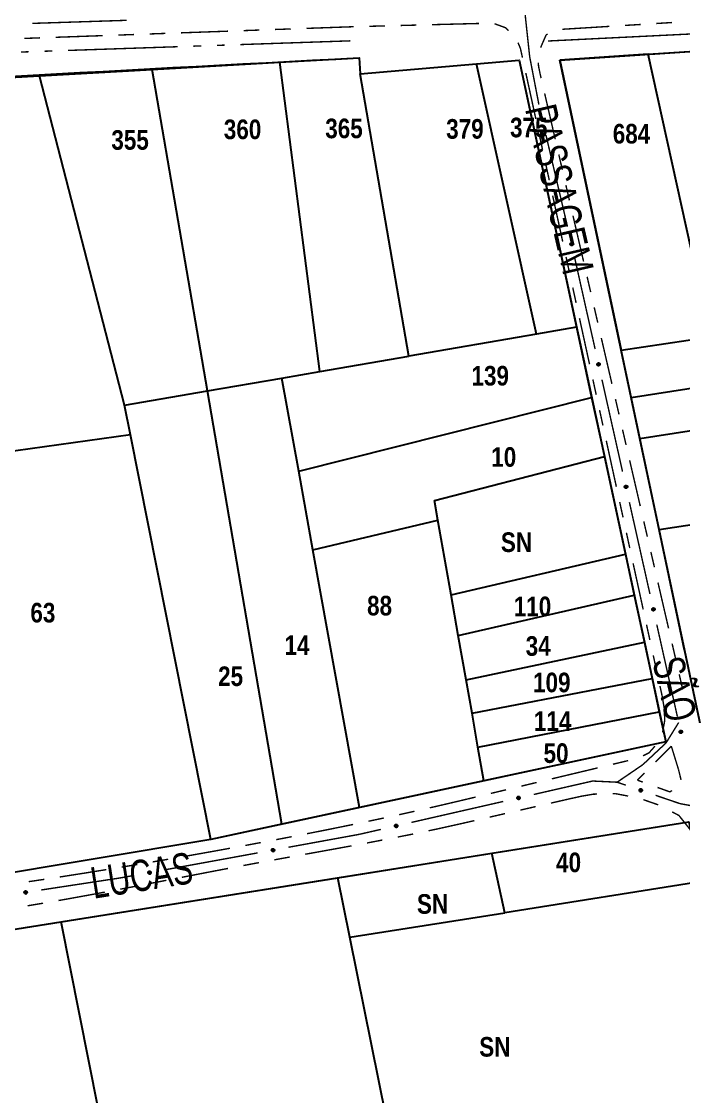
# Model space of a CAD drawing. Extents: x 203591 to 208218, y 4854879 to 4857795.
# Drawn here: x 204951.9 to 205036.3, y 4855557.3 to 4855694.3 of the extents above; entities that cross this region are included whole.
import ezdxf
from ezdxf.enums import TextEntityAlignment as Align

# ---------------------------------------------------------------- set-up
doc = ezdxf.new("R2010")
doc.units = 0
doc.header["$LTSCALE"] = 1.5
doc.header["$MEASUREMENT"] = 0
doc.linetypes.add('PHANTOMX2', pattern=[5, 2.5, -0.5, 0.5, -0.5, 0.5, -0.5])
doc.linetypes.add('TRACO_05', pattern=[11, 7, -1, 0.5, -1, 0.5, -1])
for name, color, linetype in [('CD-MALHA-LOTES', 40, 'CONTINUOUS'), ('HD-VALAS-DRENOS', 170, 'CONTINUOUS'), ('RU-QUADRAS', 210, 'CONTINUOUS'), ('SV-EIXO-RUA-N-PAV', 6, 'CONTINUOUS'), ('SV-RUA-NAO-PAV-S-GUIA-C-GUIA', 7, 'PHANTOMX2'), ('SV-TXT-RUA-N-PAV-S-GUIA-C-GUIA', 7, 'CONTINUOUS'), ('Th_NmrPorta', 7, 'CONTINUOUS')]:
    doc.layers.add(name, color=color, linetype=linetype)
doc.styles.add('ARIAL', font='ARIAL.TTF')
doc.styles.get("Standard").update_dxf_attribs({"font": 'swisscbo.ttf'})

msp = doc.modelspace()

# ---------------------------------------------------------------- linework, layer by layer
at = {"layer": 'CD-MALHA-LOTES', "linetype": 'Continuous', "flags": 128}
for points in [[(205031.77, 4855690.16), (205020.5, 4855689.41)], [(205031.77, 4855690.16), (205046.92, 4855691.17)], [(205039.74, 4855654.16), (205031.77, 4855690.16)], [(204968.53, 4855688.23), (204984.82, 4855689.14)], [(204984.82, 4855689.14), (204994.94, 4855689.7)], [(204989.92, 4855649.71), (204984.82, 4855689.14)], [(204994.94, 4855689.7), (204995.08, 4855687.65)], [(204995.08, 4855687.65), (205009.91, 4855688.94)], [(205009.91, 4855688.94), (205015.32, 4855689.41)], [(205017.52, 4855654.48), (205009.91, 4855688.94)], [(205015.32, 4855689.41), (205022.65, 4855655.36)], [(205020.5, 4855689.41), (205028.32, 4855652.46)], [(204936.71, 4855686.45), (204954.16, 4855687.42)], [(204954.16, 4855687.42), (204968.53, 4855688.23)], [(204965.02, 4855645.42), (204954.16, 4855687.42)], [(204975.58, 4855647.24), (204968.53, 4855688.23)], [(205001.28, 4855651.67), (204995.08, 4855687.65)], [(205017.52, 4855654.48), (205001.28, 4855651.67)], [(205022.65, 4855655.36), (205017.52, 4855654.48)], [(205022.65, 4855655.36), (205024.57, 4855646.41)], [(205028.32, 4855652.46), (205039.74, 4855654.16)], [(205029.61, 4855646.41), (205028.32, 4855652.46)], [(205029.61, 4855646.41), (205066.46, 4855652.15)], [(204989.92, 4855649.71), (205001.28, 4855651.67)], [(204985.08, 4855648.88), (204989.92, 4855649.71)], [(204975.58, 4855647.24), (204985.08, 4855648.88)], [(204987.23, 4855637), (204985.08, 4855648.88)], [(204965.02, 4855645.42), (204975.58, 4855647.24)], [(204985.08, 4855592.01), (204975.58, 4855647.24)], [(204987.23, 4855637), (205024.57, 4855646.41)], [(205024.57, 4855646.41), (205026.19, 4855638.9)], [(205030.71, 4855641.18), (205029.61, 4855646.41)], [(205030.71, 4855641.18), (205067.11, 4855646.84)], [(204965.78, 4855641.63), (204965.02, 4855645.42)], [(204965.78, 4855641.63), (204943.81, 4855638.6)], [(204976.02, 4855590.07), (204965.78, 4855641.63)], [(205033.17, 4855629.57), (205030.71, 4855641.18)], [(205004.52, 4855633.28), (205026.19, 4855638.9)], [(205026.19, 4855638.9), (205028.87, 4855626.44)], [(204989.04, 4855626.99), (204987.23, 4855637)], [(205004.96, 4855630.79), (205004.52, 4855633.28)], [(205033.17, 4855629.57), (205051.94, 4855632.43)], [(204989.04, 4855626.99), (205004.96, 4855630.79)], [(205006.65, 4855621.24), (205004.96, 4855630.79)], [(205036.43, 4855614.19), (205033.17, 4855629.57)], [(204994.96, 4855594.14), (204989.04, 4855626.99)], [(205006.65, 4855621.24), (205028.87, 4855626.44)], [(205028.87, 4855626.44), (205029.99, 4855621.22)], [(205007.56, 4855616.09), (205006.65, 4855621.24)], [(205007.56, 4855616.09), (205029.99, 4855621.22)], [(205029.99, 4855621.22), (205031.29, 4855615.2)], [(205008.56, 4855610.42), (205007.56, 4855616.09)], [(205008.56, 4855610.42), (205031.29, 4855615.2)], [(205031.29, 4855615.2), (205032.28, 4855610.6)], [(205009.32, 4855606.15), (205008.56, 4855610.42)], [(205009.32, 4855606.15), (205032.28, 4855610.6)], [(205032.28, 4855610.6), (205033.19, 4855606.35)], [(205010.08, 4855601.82), (205009.32, 4855606.15)], [(205010.08, 4855601.82), (205033.19, 4855606.35)], [(205033.19, 4855606.35), (205034.01, 4855602.53)], [(205034.01, 4855602.53), (205010.83, 4855597.55)], [(205010.83, 4855597.55), (205010.08, 4855601.82)], [(205010.83, 4855597.55), (204994.96, 4855594.14)], [(204994.96, 4855594.14), (204985.08, 4855592.01)], [(204985.08, 4855592.01), (204976.02, 4855590.07)], [(205011.83, 4855588.31), (205036.95, 4855592.31)], [(204976.02, 4855590.07), (204946.22, 4855585.08)], [(204992.23, 4855585.2), (205011.83, 4855588.31)], [(205013.5, 4855580.74), (205011.83, 4855588.31)], [(204956.95, 4855579.59), (204992.23, 4855585.2)], [(204993.75, 4855577.62), (204992.23, 4855585.2)], [(205038.6, 4855584.7), (205013.5, 4855580.74)], [(204993.75, 4855577.62), (205013.5, 4855580.74)], [(204917.87, 4855573.37), (204956.95, 4855579.59)], [(204979.2, 4855467.36), (204969.85, 4855514.52), (204956.95, 4855579.59)], [(205000.2, 4855545.61), (204993.75, 4855577.62)]]:
    msp.add_lwpolyline(points, dxfattribs=at)
at = {"layer": 'HD-VALAS-DRENOS', "linetype": 'TRACO_05', "const_width": 0.18, "flags": 128}
msp.add_lwpolyline([(205059.48, 4855693.84), (205019.01, 4855691.85)], dxfattribs=at)
at = {"layer": 'HD-VALAS-DRENOS', "const_width": 0.18, "flags": 128}
for points in [[(204993.79, 4855691.87), (204979.798069, 4855691.394759)], [(204952.813629, 4855690.478221), (204951.814206, 4855690.444276)], [(204955.8119, 4855690.580059), (204954.812477, 4855690.546113)], [(204971.802679, 4855691.123192), (204957.810748, 4855690.647951)], [(204974.80095, 4855691.225029), (204973.801527, 4855691.191084)], [(204977.799221, 4855691.326867), (204976.799798, 4855691.292921)]]:
    msp.add_lwpolyline(points, dxfattribs=at)
at = {"layer": 'RU-QUADRAS', "color": 6, "linetype": 'Continuous'}
for points in [[(205020.5, 4855689.41), (205060.02, 4855692.03), (205061.84, 4855689.87), (205068.56, 4855634.98), (205066.69, 4855634.69), (205089.86, 4855484.07), (205064.8, 4855480.2)], [(204801.06, 4855571.1), (204822.56, 4855573.23), (204845.19, 4855572.81), (204917.87, 4855573.37), (205036.95, 4855592.31), (205061.23, 4855480.13), (204951.16, 4855463), (204889.11, 4855454.22), (204889.25, 4855453.22), (204872.15, 4855450.8), (204872.45, 4855448.52), (204860.56, 4855447.55), (204860.14, 4855450.22), (204817.43, 4855443.82), (204816.29, 4855448.38), (204811.61, 4855489.49)]]:
    msp.add_lwpolyline(points, close=True, dxfattribs=at)
msp.add_lwpolyline([(204772.64, 4855677.09), (204804.9, 4855680.03), (204805.04, 4855678.27, -0.0045170327), (204994.94, 4855689.7), (204995.08, 4855687.65), (205015.32, 4855689.41), (205034.01, 4855602.53), (204976.02, 4855590.07), (204946.22, 4855585.08), (204894.71, 4855580.02), (204796.54, 4855578.7), (204783.78, 4855620.42)], format="xyb", close=True, dxfattribs=at)
at = {"layer": 'SV-EIXO-RUA-N-PAV', "const_width": 0.18, "flags": 128}
for points in [[(205016.05, 4855695.62), (205016.584187, 4855690.648617)], [(204953.279161, 4855694.096612), (204965.272853, 4855694.485649)], [(205016.584187, 4855690.648617), (205016.67, 4855689.85)], [(205016.67, 4855689.85), (205017.841306, 4855683.764921)], [(205018.745036, 4855679.868595), (205021.493508, 4855668.187589)], [(205022.391688, 4855664.289793), (205025.013356, 4855652.579675)], [(205025.887246, 4855648.676303), (205028.508914, 4855636.966185)], [(205029.382803, 4855633.062813), (205032.004471, 4855621.352695)], [(205032.878361, 4855617.449322), (205035.500029, 4855605.739205)], [(205034.06, 4855602.38), (205035.625667, 4855604.908407)], [(205035.625667, 4855604.908407), (205035.67, 4855604.98)], [(205031.09, 4855599.6), (205034.040954, 4855602.362173)], [(205034.040954, 4855602.362173), (205034.06, 4855602.38)], [(205030.298522, 4855599.060246), (205031.09, 4855599.6)], [(205027.82, 4855597.37), (205030.298522, 4855599.060246)], [(205017.198105, 4855595.807009), (205024.022455, 4855597.365289)], [(205024.022455, 4855597.365289), (205024.7, 4855597.52)], [(205024.7, 4855597.52), (205027.002357, 4855597.409308)], [(205027.002357, 4855597.409308), (205027.82, 4855597.37)], [(205027.82, 4855597.37), (205028.938248, 4855596.988874)], [(205032.724387, 4855595.698467), (205035.563992, 4855594.730662)], [(205001.599589, 4855592.245225), (205013.298476, 4855594.916563)], [(205035.563992, 4855594.730662), (205035.83, 4855594.64)], [(205035.83, 4855594.64), (205037.520278, 4855594.327261)], [(204994.92, 4855590.72), (204997.69996, 4855591.354779)], [(204985.920282, 4855589.076859), (204994.773927, 4855590.693331)], [(204994.773927, 4855590.693331), (204994.92, 4855590.72)], [(204975.75, 4855587.22), (204981.985329, 4855588.358428)], [(204970.179725, 4855586.207223), (204975.099074, 4855587.10165)], [(204975.099074, 4855587.10165), (204975.75, 4855587.22)], [(204954.389863, 4855583.632068), (204964.275816, 4855585.138036)], [(204964.275816, 4855585.138036), (204964.42, 4855585.16)], [(204964.42, 4855585.16), (204966.244245, 4855585.491681)]]:
    msp.add_lwpolyline(points, dxfattribs=at)
at = {"layer": 'SV-EIXO-RUA-N-PAV', "flags": 128}
for points in [[(205018.361204, 4855681.980503), (205018.403149, 4855681.955352), (205018.434056, 4855681.925158), (205018.452586, 4855681.892556), (205018.461448, 4855681.859476), (205018.466703, 4855681.824613), (205018.464246, 4855681.788295), (205018.45259, 4855681.74859), (205018.427655, 4855681.706335), (205018.394644, 4855681.676707), (205018.363653, 4855681.65683), (205018.329691, 4855681.645603), (205018.295738, 4855681.641066), (205018.258097, 4855681.644866), (205018.217975, 4855681.657071), (205018.176093, 4855681.683172), (205018.145996, 4855681.712981), (205018.128901, 4855681.744986), (205018.11783, 4855681.7792), (205018.112892, 4855681.814857), (205018.11551, 4855681.850494), (205018.127871, 4855681.890868), (205018.154181, 4855681.931864), (205018.183569, 4855681.962222), (205018.215326, 4855681.979762), (205018.249255, 4855681.989902), (205018.284158, 4855681.995598), (205018.320769, 4855681.994648), (205018.361204, 4855681.980503)], [(205022.096031, 4855666.114259), (205022.137702, 4855666.088655), (205022.16828, 4855666.058128), (205022.186455, 4855666.025326), (205022.194958, 4855665.992152), (205022.199834, 4855665.957234), (205022.196984, 4855665.920945), (205022.184898, 4855665.881368), (205022.159506, 4855665.839387), (205022.126176, 4855665.810118), (205022.094971, 4855665.790578), (205022.06089, 4855665.77972), (205022.026889, 4855665.775551), (205021.989292, 4855665.779759), (205021.949304, 4855665.792398), (205021.907708, 4855665.818952), (205021.877936, 4855665.849086), (205021.861189, 4855665.881274), (205021.85049, 4855665.915606), (205021.845939, 4855665.951315), (205021.848942, 4855665.986921), (205021.86174, 4855666.027159), (205021.888493, 4855666.067867), (205021.918208, 4855666.097905), (205021.950154, 4855666.115099), (205021.984191, 4855666.124872), (205022.019154, 4855666.130188), (205022.055752, 4855666.128842), (205022.096031, 4855666.114259)], [(205025.526332, 4855650.792248), (205025.568003, 4855650.766644), (205025.598581, 4855650.736117), (205025.616756, 4855650.703315), (205025.625259, 4855650.670141), (205025.630135, 4855650.635223), (205025.627285, 4855650.598934), (205025.615199, 4855650.559357), (205025.589807, 4855650.517376), (205025.556477, 4855650.488107), (205025.525272, 4855650.468568), (205025.491191, 4855650.457709), (205025.45719, 4855650.453541), (205025.419593, 4855650.457748), (205025.379605, 4855650.470387), (205025.338009, 4855650.496941), (205025.308237, 4855650.527075), (205025.29149, 4855650.559264), (205025.280791, 4855650.593595), (205025.276239, 4855650.629304), (205025.279243, 4855650.66491), (205025.292041, 4855650.705148), (205025.318794, 4855650.745856), (205025.348509, 4855650.775894), (205025.380455, 4855650.793088), (205025.414492, 4855650.802861), (205025.449455, 4855650.808178), (205025.486053, 4855650.806831), (205025.526332, 4855650.792248)], [(205029.02189, 4855635.178758), (205029.06356, 4855635.153153), (205029.094138, 4855635.122626), (205029.112313, 4855635.089825), (205029.120816, 4855635.056651), (205029.125693, 4855635.021733), (205029.122842, 4855634.985444), (205029.110757, 4855634.945867), (205029.085365, 4855634.903886), (205029.052034, 4855634.874617), (205029.020829, 4855634.855077), (205028.986748, 4855634.844219), (205028.952748, 4855634.84005), (205028.91515, 4855634.844258), (205028.875163, 4855634.856897), (205028.833567, 4855634.883451), (205028.803794, 4855634.913584), (205028.787047, 4855634.945773), (205028.776348, 4855634.980105), (205028.771797, 4855635.015814), (205028.774801, 4855635.05142), (205028.787599, 4855635.091658), (205028.814351, 4855635.132366), (205028.844067, 4855635.162404), (205028.876012, 4855635.179598), (205028.910049, 4855635.18937), (205028.945012, 4855635.194687), (205028.981611, 4855635.193341), (205029.02189, 4855635.178758)], [(205032.517447, 4855619.565268), (205032.559118, 4855619.539663), (205032.589696, 4855619.509136), (205032.607871, 4855619.476335), (205032.616374, 4855619.443161), (205032.62125, 4855619.408243), (205032.6184, 4855619.371953), (205032.606314, 4855619.332377), (205032.580922, 4855619.290395), (205032.547592, 4855619.261126), (205032.516387, 4855619.241587), (205032.482306, 4855619.230729), (205032.448305, 4855619.22656), (205032.410708, 4855619.230768), (205032.37072, 4855619.243407), (205032.329124, 4855619.269961), (205032.299352, 4855619.300094), (205032.282605, 4855619.332283), (205032.271906, 4855619.366615), (205032.267354, 4855619.402323), (205032.270358, 4855619.43793), (205032.283156, 4855619.478168), (205032.309909, 4855619.518876), (205032.339624, 4855619.548913), (205032.37157, 4855619.566108), (205032.405607, 4855619.57588), (205032.44057, 4855619.581197), (205032.477168, 4855619.57985), (205032.517447, 4855619.565268)], [(205036.014918, 4855603.952418), (205036.056636, 4855603.926891), (205036.087271, 4855603.896421), (205036.105507, 4855603.863653), (205036.114072, 4855603.830495), (205036.119014, 4855603.795586), (205036.116231, 4855603.759292), (205036.104219, 4855603.719693), (205036.078905, 4855603.677664), (205036.045629, 4855603.648333), (205036.014461, 4855603.628736), (205035.9804, 4855603.617814), (205035.946407, 4855603.613582), (205035.908802, 4855603.61772), (205035.868791, 4855603.630284), (205035.827145, 4855603.656761), (205035.797317, 4855603.686839), (205035.78051, 4855603.718996), (205035.769747, 4855603.753308), (205035.765129, 4855603.789008), (205035.768067, 4855603.82462), (205035.78079, 4855603.864882), (205035.807467, 4855603.90564), (205035.837126, 4855603.935732), (205035.869039, 4855603.952986), (205035.903058, 4855603.962822), (205035.938012, 4855603.968204), (205035.974612, 4855603.966925), (205036.014918, 4855603.952418)], [(205015.08371, 4855595.437119), (205015.109137, 4855595.478898), (205015.139534, 4855595.509605), (205015.172258, 4855595.52792), (205015.205396, 4855595.536563), (205015.240293, 4855595.541588), (205015.276594, 4855595.538891), (205015.316221, 4855595.526974), (205015.35831, 4855595.50176), (205015.38772, 4855595.468554), (205015.407392, 4855595.437432), (205015.418395, 4855595.403398), (205015.422708, 4855595.369415), (205015.41866, 4855595.3318), (205015.40619, 4855595.29176), (205015.379813, 4855595.250051), (205015.349806, 4855595.220151), (205015.317689, 4855595.203268), (205015.283403, 4855595.192423), (205015.247714, 4855595.18772), (205015.212095, 4855595.190573), (205015.171803, 4855595.2032), (205015.130982, 4855595.22978), (205015.100819, 4855595.259368), (205015.083489, 4855595.291239), (205015.073572, 4855595.325235), (205015.068107, 4855595.360175), (205015.069298, 4855595.396779), (205015.08371, 4855595.437119)], [(205030.730831, 4855596.494217), (205030.774412, 4855596.516415), (205030.816407, 4855596.526581), (205030.853873, 4855596.524978), (205030.886612, 4855596.51493), (205030.918947, 4855596.500877), (205030.948422, 4855596.479516), (205030.975885, 4855596.448562), (205030.998458, 4855596.405), (205031.006045, 4855596.361296), (205031.006439, 4855596.324481), (205030.997927, 4855596.289739), (205030.983749, 4855596.258556), (205030.960548, 4855596.228673), (205030.928907, 4855596.201149), (205030.884555, 4855596.17951), (205030.843316, 4855596.169826), (205030.807118, 4855596.172327), (205030.772245, 4855596.181106), (205030.739406, 4855596.195849), (205030.710593, 4855596.216984), (205030.682938, 4855596.248891), (205030.662161, 4855596.29295), (205030.652032, 4855596.33397), (205030.654025, 4855596.370194), (205030.663441, 4855596.404332), (205030.677141, 4855596.436935), (205030.69738, 4855596.467458), (205030.730831, 4855596.494217)], [(204999.485194, 4855591.875336), (204999.510621, 4855591.917114), (204999.541018, 4855591.947822), (204999.573743, 4855591.966136), (204999.60688, 4855591.97478), (204999.641777, 4855591.979804), (204999.678078, 4855591.977108), (204999.717706, 4855591.96519), (204999.759794, 4855591.939977), (204999.789205, 4855591.906771), (204999.808876, 4855591.875649), (204999.819879, 4855591.841614), (204999.824192, 4855591.807632), (204999.820144, 4855591.770017), (204999.807674, 4855591.729976), (204999.781297, 4855591.688268), (204999.751291, 4855591.658367), (204999.719173, 4855591.641484), (204999.684887, 4855591.630639), (204999.649198, 4855591.625937), (204999.613579, 4855591.628789), (204999.573287, 4855591.641417), (204999.532466, 4855591.667996), (204999.502303, 4855591.697584), (204999.484973, 4855591.729456), (204999.475056, 4855591.763451), (204999.469591, 4855591.798391), (204999.470782, 4855591.834995), (204999.485194, 4855591.875336)], [(204983.79169, 4855588.800128), (204983.818927, 4855588.84075), (204983.850642, 4855588.870094), (204983.884139, 4855588.886954), (204983.917624, 4855588.894135), (204983.952708, 4855588.897623), (204983.988856, 4855588.893336), (204984.027922, 4855588.879691), (204984.068863, 4855588.852654), (204984.096788, 4855588.818189), (204984.115074, 4855588.786234), (204984.124573, 4855588.751749), (204984.12739, 4855588.71761), (204984.121695, 4855588.680209), (204984.10748, 4855588.640754), (204984.079298, 4855588.600244), (204984.048008, 4855588.57169), (204984.01518, 4855588.556232), (204983.980451, 4855588.546903), (204983.94459, 4855588.543771), (204983.909131, 4855588.548184), (204983.869432, 4855588.562568), (204983.829817, 4855588.590913), (204983.800981, 4855588.621796), (204983.785067, 4855588.654398), (204983.776652, 4855588.688796), (204983.772725, 4855588.723943), (204983.775522, 4855588.760459), (204983.79169, 4855588.800128)], [(204968.05093, 4855585.932055), (204968.078197, 4855585.972657), (204968.109934, 4855586.001977), (204968.143442, 4855586.018813), (204968.176932, 4855586.025969), (204968.212019, 4855586.029432), (204968.248164, 4855586.025118), (204968.28722, 4855586.011444), (204968.328142, 4855585.984378), (204968.356041, 4855585.949892), (204968.374304, 4855585.917923), (204968.383777, 4855585.883432), (204968.386569, 4855585.84929), (204968.380847, 4855585.811894), (204968.366603, 4855585.772449), (204968.338391, 4855585.73196), (204968.30708, 4855585.703428), (204968.274241, 4855585.687995), (204968.239505, 4855585.678691), (204968.203642, 4855585.675586), (204968.168186, 4855585.680025), (204968.128497, 4855585.694437), (204968.088903, 4855585.722812), (204968.06009, 4855585.753716), (204968.044199, 4855585.78633), (204968.03581, 4855585.820734), (204968.031909, 4855585.855883), (204968.034733, 4855585.892397), (204968.05093, 4855585.932055)], [(204952.254053, 4855583.418061), (204952.282473, 4855583.457865), (204952.315038, 4855583.486263), (204952.349015, 4855583.502131), (204952.382697, 4855583.508324), (204952.417868, 4855583.510779), (204952.453874, 4855583.50543), (204952.492522, 4855583.490642), (204952.532651, 4855583.462413), (204952.55955, 4855583.427142), (204952.576889, 4855583.394663), (204952.585369, 4855583.359913), (204952.587181, 4855583.325706), (204952.580388, 4855583.288489), (204952.565019, 4855583.249469), (204952.535657, 4855583.209805), (204952.503541, 4855583.182183), (204952.470273, 4855583.167698), (204952.435284, 4855583.159394), (204952.399347, 4855583.157319), (204952.364033, 4855583.162773), (204952.324774, 4855583.178318), (204952.28601, 4855583.207816), (204952.258095, 4855583.239534), (204952.243146, 4855583.27259), (204952.235747, 4855583.30722), (204952.232856, 4855583.342467), (204952.236725, 4855583.378885), (204952.254053, 4855583.418061)]]:
    msp.add_lwpolyline(points, close=True, dxfattribs=at)
for points in [[(205018.125268, 4855681.865865), (205018.194805, 4855681.677567)], [(205018.127871, 4855681.890868), (205018.217975, 4855681.657071)], [(205018.143394, 4855681.907979), (205018.236841, 4855681.653814)], [(205018.154181, 4855681.931864), (205018.258097, 4855681.644866)], [(205018.168397, 4855681.944701), (205018.274813, 4855681.647329)], [(205018.183569, 4855681.962222), (205018.295738, 4855681.641066)], [(205018.199493, 4855681.967437), (205018.311535, 4855681.646157)], [(205018.215326, 4855681.979762), (205018.329691, 4855681.645603)], [(205018.232465, 4855681.982204), (205018.343726, 4855681.65233)], [(205018.249255, 4855681.989902), (205018.363653, 4855681.65683)], [(205018.26864, 4855681.989314), (205018.379745, 4855681.672019)], [(205018.284158, 4855681.995598), (205018.394644, 4855681.676707)], [(205018.303409, 4855681.990486), (205018.410529, 4855681.696084)], [(205018.320769, 4855681.994648), (205018.427655, 4855681.706335)], [(205018.339428, 4855681.986345), (205018.437484, 4855681.730462)], [(205018.361204, 4855681.980503), (205018.45259, 4855681.74859)], [(205018.383495, 4855681.965875), (205018.456314, 4855681.775544)], [(205018.403149, 4855681.955352), (205018.464246, 4855681.788295)], [(205018.420842, 4855681.938216), (205018.462487, 4855681.814845)], [(205018.434056, 4855681.925158), (205018.466703, 4855681.824613)], [(205018.112892, 4855681.814857), (205018.145996, 4855681.712981)], [(205018.11551, 4855681.850494), (205018.176093, 4855681.683172)], [(205018.115814, 4855681.828596), (205018.159099, 4855681.70421)], [(205021.845939, 4855665.951315), (205021.877936, 4855665.849086)], [(205021.848942, 4855665.986921), (205021.907708, 4855665.818952)], [(205021.849009, 4855665.965022), (205021.890943, 4855665.840173)], [(205021.858866, 4855666.002186), (205021.926358, 4855665.813144)], [(205021.86174, 4855666.027159), (205021.949304, 4855665.792398)], [(205021.877448, 4855666.0441), (205021.968134, 4855665.788938)], [(205021.888493, 4855666.067867), (205021.989292, 4855665.779759)], [(205021.902847, 4855666.080549), (205022.006033, 4855665.782041)], [(205021.918208, 4855666.097905), (205022.026889, 4855665.775551)], [(205021.934189, 4855666.102947), (205022.042741, 4855665.780471)], [(205021.950154, 4855666.115099), (205022.06089, 4855665.77972)], [(205021.967319, 4855666.117356), (205022.074996, 4855665.786294)], [(205021.984191, 4855666.124872), (205022.094971, 4855665.790578)], [(205022.003569, 4855666.124073), (205022.111227, 4855665.805592)], [(205022.019154, 4855666.130188), (205022.126176, 4855665.810118)], [(205022.038348, 4855666.124868), (205022.14227, 4855665.829322)], [(205022.055752, 4855666.128842), (205022.159506, 4855665.839387)], [(205022.07432, 4855666.120337), (205022.169597, 4855665.863406)], [(205022.096031, 4855666.114259), (205022.184898, 4855665.881368)], [(205022.118163, 4855666.09939), (205022.188914, 4855665.908281)], [(205022.137702, 4855666.088655), (205022.196984, 4855665.920945)], [(205022.155208, 4855666.071328), (205022.195512, 4855665.947513)], [(205022.16828, 4855666.058128), (205022.199834, 4855665.957234)], [(205025.276239, 4855650.629304), (205025.308237, 4855650.527075)], [(205025.279243, 4855650.66491), (205025.338009, 4855650.496941)], [(205025.27931, 4855650.643011), (205025.321244, 4855650.518162)], [(205025.289167, 4855650.680175), (205025.356659, 4855650.491133)], [(205025.292041, 4855650.705148), (205025.379605, 4855650.470387)], [(205025.307749, 4855650.722089), (205025.398434, 4855650.466927)], [(205025.318794, 4855650.745856), (205025.419593, 4855650.457748)], [(205025.333148, 4855650.758538), (205025.436334, 4855650.460031)], [(205025.348509, 4855650.775894), (205025.45719, 4855650.453541)], [(205025.36449, 4855650.780936), (205025.473042, 4855650.45846)], [(205025.380455, 4855650.793088), (205025.491191, 4855650.457709)], [(205025.39762, 4855650.795345), (205025.505297, 4855650.464284)], [(205025.414492, 4855650.802861), (205025.525272, 4855650.468568)], [(205025.43387, 4855650.802063), (205025.541527, 4855650.483581)], [(205025.449455, 4855650.808178), (205025.556477, 4855650.488107)], [(205025.468649, 4855650.802857), (205025.572571, 4855650.507311)], [(205025.486053, 4855650.806831), (205025.589807, 4855650.517376)], [(205025.504621, 4855650.798326), (205025.599898, 4855650.541395)], [(205025.526332, 4855650.792248), (205025.615199, 4855650.559357)], [(205025.548464, 4855650.777379), (205025.619215, 4855650.58627)], [(205025.568003, 4855650.766644), (205025.627285, 4855650.598934)], [(205025.585509, 4855650.749317), (205025.625813, 4855650.625502)], [(205025.598581, 4855650.736117), (205025.630135, 4855650.635223)], [(205028.771797, 4855635.015814), (205028.803794, 4855634.913584)], [(205028.774801, 4855635.05142), (205028.833567, 4855634.883451)], [(205028.774867, 4855635.02952), (205028.816801, 4855634.904672)], [(205028.784725, 4855635.066685), (205028.852217, 4855634.877643)], [(205028.787599, 4855635.091658), (205028.875163, 4855634.856897)], [(205028.803307, 4855635.108599), (205028.893992, 4855634.853437)], [(205028.814351, 4855635.132366), (205028.91515, 4855634.844258)], [(205028.828706, 4855635.145048), (205028.931892, 4855634.84654)], [(205028.844067, 4855635.162404), (205028.952748, 4855634.84005)], [(205028.860047, 4855635.167446), (205028.968599, 4855634.84497)], [(205028.876012, 4855635.179598), (205028.986748, 4855634.844219)], [(205028.893177, 4855635.181855), (205029.000855, 4855634.850793)], [(205028.910049, 4855635.18937), (205029.020829, 4855634.855077)], [(205028.929427, 4855635.188572), (205029.037085, 4855634.870091)], [(205028.945012, 4855635.194687), (205029.052034, 4855634.874617)], [(205028.964207, 4855635.189367), (205029.068128, 4855634.893821)], [(205028.981611, 4855635.193341), (205029.085365, 4855634.903886)], [(205029.000179, 4855635.184836), (205029.095455, 4855634.927905)], [(205029.02189, 4855635.178758), (205029.110757, 4855634.945867)], [(205029.044021, 4855635.163889), (205029.114773, 4855634.97278)], [(205029.06356, 4855635.153153), (205029.122842, 4855634.985444)], [(205029.081066, 4855635.135827), (205029.121371, 4855635.012011)], [(205029.094138, 4855635.122626), (205029.125693, 4855635.021733)], [(205032.267354, 4855619.402323), (205032.299352, 4855619.300094)], [(205032.270358, 4855619.43793), (205032.329124, 4855619.269961)], [(205032.270425, 4855619.41603), (205032.312359, 4855619.291182)], [(205032.280282, 4855619.453195), (205032.347774, 4855619.264153)], [(205032.283156, 4855619.478168), (205032.37072, 4855619.243407)], [(205032.298864, 4855619.495109), (205032.38955, 4855619.239946)], [(205032.309909, 4855619.518876), (205032.410708, 4855619.230768)], [(205032.324263, 4855619.531558), (205032.427449, 4855619.23305)], [(205032.339624, 4855619.548913), (205032.448305, 4855619.22656)], [(205032.355605, 4855619.553956), (205032.464157, 4855619.23148)], [(205032.37157, 4855619.566108), (205032.482306, 4855619.230729)], [(205032.388735, 4855619.568365), (205032.496412, 4855619.237303)], [(205032.405607, 4855619.57588), (205032.516387, 4855619.241587)], [(205032.424985, 4855619.575082), (205032.532643, 4855619.256601)], [(205032.44057, 4855619.581197), (205032.547592, 4855619.261126)], [(205032.459764, 4855619.575877), (205032.563686, 4855619.28033)], [(205032.477168, 4855619.57985), (205032.580922, 4855619.290395)], [(205032.495736, 4855619.571346), (205032.591013, 4855619.314414)], [(205032.517447, 4855619.565268), (205032.606314, 4855619.332377)], [(205032.539579, 4855619.550398), (205032.61033, 4855619.35929)], [(205032.559118, 4855619.539663), (205032.6184, 4855619.371953)], [(205032.576624, 4855619.522336), (205032.616928, 4855619.398521)], [(205032.589696, 4855619.509136), (205032.62125, 4855619.408243)], [(205035.765129, 4855603.789008), (205035.797317, 4855603.686839)], [(205035.768067, 4855603.82462), (205035.827145, 4855603.656761)], [(205035.768174, 4855603.802721), (205035.810341, 4855603.67795)], [(205035.777962, 4855603.839903), (205035.845806, 4855603.650988)], [(205035.78079, 4855603.864882), (205035.868791, 4855603.630284)], [(205035.796467, 4855603.881852), (205035.887627, 4855603.626859)], [(205035.807467, 4855603.90564), (205035.908802, 4855603.61772)], [(205035.821798, 4855603.918348), (205035.925539, 4855603.620033)], [(205035.837126, 4855603.935732), (205035.946407, 4855603.613582)], [(205035.853097, 4855603.940805), (205035.962249, 4855603.618531)], [(205035.869039, 4855603.952986), (205035.9804, 4855603.617814)], [(205035.8862, 4855603.955275), (205035.994494, 4855603.624415)], [(205035.903058, 4855603.962822), (205036.014461, 4855603.628736)], [(205035.922438, 4855603.96206), (205036.030688, 4855603.64378)], [(205035.938012, 4855603.968204), (205036.045629, 4855603.648333)], [(205035.957216, 4855603.96292), (205036.061687, 4855603.667567)], [(205035.974612, 4855603.966925), (205036.078905, 4855603.677664)], [(205035.993196, 4855603.958455), (205036.088951, 4855603.701702)], [(205036.014918, 4855603.952418), (205036.104219, 4855603.719693)], [(205036.037077, 4855603.93759), (205036.108185, 4855603.746613)], [(205036.056636, 4855603.926891), (205036.116231, 4855603.759292)], [(205036.074175, 4855603.909597), (205036.11471, 4855603.785857)], [(205036.087271, 4855603.896421), (205036.119014, 4855603.795586)], [(205015.109137, 4855595.478898), (205015.276594, 4855595.538891)], [(205015.12639, 4855595.496478), (205015.250033, 4855595.537307)], [(205015.139534, 4855595.509605), (205015.240293, 4855595.541588)], [(205030.652032, 4855596.33397), (205030.983749, 4855596.258556)], [(205030.654025, 4855596.370194), (205030.997927, 4855596.289739)], [(205030.656065, 4855596.350235), (205030.987819, 4855596.274647)], [(205030.658828, 4855596.311812), (205030.967333, 4855596.244147)], [(205030.661053, 4855596.386016), (205030.999676, 4855596.305204)], [(205030.662161, 4855596.29295), (205030.960548, 4855596.228673)], [(205030.663441, 4855596.404332), (205031.006439, 4855596.324481)], [(205030.67423, 4855596.420449), (205031.002109, 4855596.346181)], [(205030.676677, 4855596.27113), (205030.941681, 4855596.215409)], [(205030.677141, 4855596.436935), (205031.006045, 4855596.361296)], [(205030.682938, 4855596.248891), (205030.928907, 4855596.201149)], [(205030.691692, 4855596.450537), (205030.998055, 4855596.385044)], [(205030.69738, 4855596.467458), (205030.998458, 4855596.405)], [(205030.702746, 4855596.233413), (205030.899238, 4855596.192393)], [(205030.710593, 4855596.216984), (205030.884555, 4855596.17951)], [(205030.714321, 4855596.478864), (205030.983229, 4855596.426137)], [(205030.729312, 4855596.205618), (205030.857705, 4855596.176275)], [(205030.730831, 4855596.494217), (205030.975885, 4855596.448562)], [(205030.739406, 4855596.195849), (205030.843316, 4855596.169826)], [(205030.755061, 4855596.505344), (205030.955017, 4855596.466026)], [(205030.774412, 4855596.516415), (205030.948422, 4855596.479516)], [(205030.798327, 4855596.522313), (205030.924987, 4855596.492119)], [(205030.816407, 4855596.526581), (205030.918947, 4855596.500877)], [(205015.068107, 4855595.360175), (205015.38772, 4855595.468554)], [(205015.069298, 4855595.396779), (205015.35831, 4855595.50176)], [(205015.073345, 4855595.379392), (205015.368448, 4855595.484567)], [(205015.073572, 4855595.325235), (205015.407392, 4855595.437432)], [(205015.074288, 4855595.344616), (205015.39231, 4855595.453624)], [(205015.077724, 4855595.415383), (205015.334249, 4855595.511749)], [(205015.081159, 4855595.308395), (205015.411761, 4855595.417476)], [(205015.083489, 4855595.291239), (205015.418395, 4855595.403398)], [(205015.08371, 4855595.437119), (205015.316221, 4855595.526974)], [(205015.095708, 4855595.275326), (205015.417721, 4855595.385246)], [(205015.098485, 4855595.459314), (205015.289292, 4855595.530875)], [(205015.100819, 4855595.259368), (205015.422708, 4855595.369415)], [(205015.118239, 4855595.24408), (205015.416306, 4855595.348532)], [(205015.130982, 4855595.22978), (205015.41866, 4855595.3318)], [(205015.154796, 4855595.218836), (205015.409571, 4855595.310603)], [(205015.171803, 4855595.2032), (205015.40619, 4855595.29176)], [(205015.196788, 4855595.200432), (205015.385542, 4855595.268726)], [(205015.212095, 4855595.190573), (205015.379813, 4855595.250051)], [(205015.233994, 4855595.190732), (205015.358664, 4855595.233196)], [(205015.247714, 4855595.18772), (205015.349806, 4855595.220151)], [(204999.469591, 4855591.798391), (204999.789205, 4855591.906771)], [(204999.470782, 4855591.834995), (204999.759794, 4855591.939977)], [(204999.47483, 4855591.817609), (204999.769933, 4855591.922783)], [(204999.475056, 4855591.763451), (204999.808876, 4855591.875649)], [(204999.475772, 4855591.782833), (204999.793794, 4855591.891841)], [(204999.479208, 4855591.853599), (204999.735733, 4855591.949965)], [(204999.482643, 4855591.746611), (204999.813245, 4855591.855693)], [(204999.484973, 4855591.729456), (204999.819879, 4855591.841614)], [(204999.485194, 4855591.875336), (204999.717706, 4855591.96519)], [(204999.497192, 4855591.713543), (204999.819205, 4855591.823462)], [(204999.499969, 4855591.89753), (204999.690776, 4855591.969092)], [(204999.502303, 4855591.697584), (204999.824192, 4855591.807632)], [(204999.510621, 4855591.917114), (204999.678078, 4855591.977108)], [(204999.519723, 4855591.682297), (204999.817791, 4855591.786748)], [(204999.527874, 4855591.934694), (204999.651517, 4855591.975524)], [(204999.532466, 4855591.667996), (204999.820144, 4855591.770017)], [(204999.541018, 4855591.947822), (204999.641777, 4855591.979804)], [(204999.55628, 4855591.657053), (204999.811055, 4855591.74882)], [(204999.573287, 4855591.641417), (204999.807674, 4855591.729976)], [(204999.598272, 4855591.638648), (204999.787026, 4855591.706942)], [(204999.613579, 4855591.628789), (204999.781297, 4855591.688268)], [(204999.635478, 4855591.628949), (204999.760148, 4855591.671412)], [(204999.649198, 4855591.625937), (204999.751291, 4855591.658367)], [(204983.772725, 4855588.723943), (204984.096788, 4855588.818189)], [(204983.775522, 4855588.760459), (204984.068863, 4855588.852654)], [(204983.776652, 4855588.688796), (204984.115074, 4855588.786234)], [(204983.778218, 4855588.708127), (204984.100717, 4855588.803072)], [(204983.778802, 4855588.742911), (204984.078237, 4855588.835032)], [(204983.783492, 4855588.671639), (204984.118563, 4855588.766105)], [(204983.784756, 4855588.778675), (204984.045263, 4855588.863689)], [(204983.785067, 4855588.654398), (204984.124573, 4855588.751749)], [(204983.79169, 4855588.800128), (204984.027922, 4855588.879691)], [(204983.796576, 4855588.637964), (204984.123103, 4855588.733644)], [(204983.800981, 4855588.621796), (204984.12739, 4855588.71761)], [(204983.807425, 4855588.821652), (204984.001189, 4855588.884771)], [(204983.817714, 4855588.605759), (204984.120078, 4855588.697028)], [(204983.818927, 4855588.84075), (204983.988856, 4855588.893336)], [(204983.836934, 4855588.857556), (204983.96225, 4855588.892919)], [(204983.850642, 4855588.870094), (204983.952708, 4855588.897623)], [(204983.829817, 4855588.590913), (204984.121695, 4855588.680209)], [(204983.853127, 4855588.578935), (204984.111685, 4855588.659432)], [(204983.869432, 4855588.562568), (204984.10748, 4855588.640754)], [(204983.894272, 4855588.558705), (204984.085841, 4855588.618649)], [(204983.909131, 4855588.548184), (204984.079298, 4855588.600244)], [(204983.931016, 4855588.547382), (204984.057429, 4855588.584333)], [(204983.94459, 4855588.543771), (204984.048008, 4855588.57169)], [(204968.031909, 4855585.855883), (204968.356041, 4855585.949892)], [(204968.034733, 4855585.892397), (204968.328142, 4855585.984378)], [(204968.038, 4855585.874847), (204968.337502, 4855585.966749)], [(204968.04398, 4855585.910607), (204968.30455, 4855585.995429)], [(204968.05093, 4855585.932055), (204968.28722, 4855586.011444)], [(204968.066681, 4855585.953567), (204968.260491, 4855586.016544)], [(204968.078197, 4855585.972657), (204968.248164, 4855586.025118)], [(204968.096216, 4855585.989449), (204968.221558, 4855586.024721)], [(204968.109934, 4855586.001977), (204968.212019, 4855586.029432)], [(204968.03581, 4855585.820734), (204968.374304, 4855585.917923)], [(204968.03739, 4855585.840064), (204968.359959, 4855585.934772)], [(204968.042638, 4855585.803572), (204968.377778, 4855585.897792)], [(204968.044199, 4855585.78633), (204968.383777, 4855585.883432)], [(204968.055697, 4855585.769887), (204968.382293, 4855585.865328)], [(204968.06009, 4855585.753716), (204968.386569, 4855585.84929)], [(204968.076811, 4855585.737667), (204968.379242, 4855585.828714)], [(204968.088903, 4855585.722812), (204968.380847, 4855585.811894)], [(204968.112204, 4855585.710817), (204968.370821, 4855585.791123)], [(204968.128497, 4855585.694437), (204968.366603, 4855585.772449)], [(204968.153334, 4855585.690557), (204968.344947, 4855585.75036)], [(204968.168186, 4855585.680025), (204968.338391, 4855585.73196)], [(204968.19007, 4855585.679207), (204968.31651, 4855585.716065)], [(204968.203642, 4855585.675586), (204968.30708, 4855585.703428)], [(204952.232856, 4855583.342467), (204952.55955, 4855583.427142)], [(204952.235747, 4855583.30722), (204952.576889, 4855583.394663)], [(204952.236725, 4855583.378885), (204952.532651, 4855583.462413)], [(204952.23788, 4855583.326497), (204952.563033, 4855583.411916)], [(204952.239488, 4855583.361249), (204952.541502, 4855583.444523)], [(204952.24208, 4855583.28987), (204952.579784, 4855583.37444)], [(204952.243146, 4855583.27259), (204952.585369, 4855583.359913)], [(204952.246491, 4855583.396822), (204952.509386, 4855583.474137)], [(204952.254053, 4855583.418061), (204952.492522, 4855583.490642)], [(204952.254167, 4855583.255824), (204952.583367, 4855583.341859)], [(204952.258095, 4855583.239534), (204952.587181, 4855583.325706)], [(204952.270414, 4855583.439114), (204952.465951, 4855583.496506)], [(204952.274349, 4855583.223012), (204952.579267, 4855583.305348)], [(204952.282473, 4855583.457865), (204952.453874, 4855583.50543)], [(204952.28601, 4855583.207816), (204952.580388, 4855583.288489)], [(204952.300967, 4855583.474134), (204952.427268, 4855583.505796)], [(204952.308958, 4855583.195157), (204952.569771, 4855583.268015)], [(204952.315038, 4855583.486263), (204952.417868, 4855583.510779)], [(204952.324774, 4855583.178318), (204952.565019, 4855583.249469)], [(204952.349489, 4855583.173727), (204952.542739, 4855583.22801)], [(204952.364033, 4855583.162773), (204952.535657, 4855583.209805)], [(204952.385885, 4855583.161327), (204952.51333, 4855583.194544)], [(204952.399347, 4855583.157319), (204952.503541, 4855583.182183)]]:
    msp.add_lwpolyline(points, dxfattribs=at)
at = {"layer": 'SV-RUA-NAO-PAV-S-GUIA-C-GUIA', "const_width": 0.18, "flags": 128}
for points in [[(205034.813306, 4855694.204937), (205032.817083, 4855694.082076)], [(204970.228539, 4855692.819907), (204968.229801, 4855692.748848)], [(204978.223488, 4855693.104141), (204972.227276, 4855692.890965)], [(204982.220962, 4855693.246258), (204980.222225, 4855693.175199)], [(204986.218437, 4855693.388375), (204984.2197, 4855693.317316)], [(204994.14, 4855693.67), (204988.217174, 4855693.459433)], [(204994.213408, 4855693.671897), (204994.14, 4855693.67)], [(204998.212068, 4855693.77543), (204996.212738, 4855693.723664)], [(205002.210728, 4855693.878964), (205000.211398, 4855693.827197)], [(205010.208047, 4855694.086031), (205004.210057, 4855693.930731)], [(205013.568167, 4855693.55077), (205012.200767, 4855694.0497)], [(205013.965508, 4855693.178597), (205013.568167, 4855693.55077)], [(205026.828415, 4855693.713494), (205020.839746, 4855693.344912)], [(205030.82086, 4855693.959215), (205028.824637, 4855693.836355)], [(204954.23864, 4855692.251438), (204952.239903, 4855692.18038)], [(204962.23359, 4855692.535672), (204956.237378, 4855692.322497)], [(204966.231064, 4855692.67779), (204964.232327, 4855692.606731)], [(205015.49, 4855690.91), (205015.182846, 4855691.642894)], [(205018.767156, 4855692.629743), (205018.064246, 4855691.007426)], [(205018.974692, 4855692.733331), (205018.767156, 4855692.629743)], [(205015.533906, 4855690.709405), (205015.49, 4855690.91)], [(205015.747723, 4855689.732531), (205015.533906, 4855690.709405)], [(205017.772843, 4855689.083929), (205017.799299, 4855688.655077)], [(205017.799299, 4855688.655077), (205017.912109, 4855688.096012)], [(205017.45826, 4855681.917541), (205016.175357, 4855687.778783)], [(205017.912109, 4855688.096012), (205017.99, 4855687.71)], [(205017.99, 4855687.71), (205018.126844, 4855687.119439)], [(205018.57832, 4855685.171063), (205019.932748, 4855679.325935)], [(205018.313528, 4855678.010046), (205017.885894, 4855679.963794)], [(205020.384224, 4855677.377559), (205020.8357, 4855675.429183)], [(205019.168796, 4855674.102551), (205018.741162, 4855676.056299)], [(205021.287176, 4855673.480807), (205021.738652, 4855671.532431)], [(205020.879333, 4855666.287562), (205019.59643, 4855672.148804)], [(205022.190128, 4855669.584054), (205023.544556, 4855663.738926)], [(205021.734601, 4855662.380067), (205021.306967, 4855664.333814)], [(205023.996032, 4855661.79055), (205024.447508, 4855659.842174)], [(205022.589869, 4855658.472572), (205022.162235, 4855660.426319)], [(205024.898984, 4855657.893798), (205025.35046, 4855655.945422)], [(205024.300406, 4855650.657582), (205023.017503, 4855656.518824)], [(205025.801936, 4855653.997046), (205027.156363, 4855648.151917)], [(205025.155674, 4855646.750087), (205024.72804, 4855648.703835)], [(205027.607839, 4855646.203541), (205028.059315, 4855644.255165)], [(205026.010942, 4855642.842592), (205025.583308, 4855644.79634)], [(205028.510791, 4855642.306789), (205028.962267, 4855640.358413)], [(205027.721478, 4855635.027602), (205026.438576, 4855640.888845)], [(205029.413743, 4855638.410037), (205030.768171, 4855632.564908)], [(205028.576747, 4855631.120108), (205028.149113, 4855633.073855)], [(205031.219647, 4855630.616532), (205031.671123, 4855628.668156)], [(205029.432015, 4855627.212613), (205029.004381, 4855629.16636)], [(205032.122599, 4855626.71978), (205032.574075, 4855624.771404)], [(205031.142551, 4855619.397623), (205029.859649, 4855625.258865)], [(205033.025551, 4855622.823028), (205034.379979, 4855616.9779)], [(205031.99782, 4855615.490128), (205031.570185, 4855617.443876)], [(205034.831455, 4855615.029523), (205035.282931, 4855613.081147)], [(205032.853088, 4855611.582633), (205032.425454, 4855613.536381)], [(205035.734407, 4855611.132771), (205036.185883, 4855609.184395)], [(205033.53, 4855608.49), (205033.280722, 4855609.628886)], [(205033.588894, 4855608.215006), (205033.53, 4855608.49)], [(205033.679687, 4855607.669589), (205033.588894, 4855608.215006)], [(205033.837171, 4855606.723539), (205033.679687, 4855607.669589)], [(205033.83846, 4855606.682627), (205033.837171, 4855606.723539)], [(205033.884759, 4855605.21355), (205033.83846, 4855606.682627)], [(205033.78945, 4855604.691993), (205033.884759, 4855605.21355)], [(205033.609252, 4855603.708424), (205033.61, 4855603.71)], [(205033.61, 4855603.71), (205033.78945, 4855604.691993)], [(205031.123729, 4855600.729903), (205031.889044, 4855601.116615)], [(205031.889044, 4855601.116615), (205032.64928, 4855601.969503)], [(205034.73, 4855601.96), (205032.724106, 4855599.949463)], [(205034.777075, 4855601.807132), (205034.73, 4855601.96)], [(205035.66, 4855598.94), (205034.777075, 4855601.807132)], [(205027.284729, 4855599.659803), (205029.229971, 4855600.124595)], [(205019.503759, 4855597.800633), (205025.339486, 4855599.19501)], [(205031.311529, 4855598.533615), (205030.60524, 4855597.825691)], [(205035.732707, 4855598.640307), (205035.66, 4855598.94)], [(205035.968471, 4855597.668497), (205035.732707, 4855598.640307)], [(205015.613275, 4855596.871048), (205017.558517, 4855597.335841)], [(205030.60524, 4855597.825691), (205030.41, 4855597.63)], [(205030.41, 4855597.63), (205031.090484, 4855597.384042)], [(205007.95, 4855595.04), (205009.777547, 4855595.476671)], [(205011.72279, 4855595.941463), (205013.668032, 4855596.406256)], [(205023.312903, 4855595.592737), (205022.301495, 4855595.370827)], [(205024.263752, 4855595.754637), (205023.312903, 4855595.592737)], [(205024.795166, 4855595.845121), (205024.263752, 4855595.754637)], [(205025.256009, 4855595.85449), (205024.795166, 4855595.845121)], [(205027.647736, 4855595.903137), (205027.255595, 4855595.895161)], [(205028.24475, 4855595.789259), (205027.647736, 4855595.903137)], [(205029.227039, 4855595.601889), (205028.24475, 4855595.789259)], [(205032.97139, 4855596.704196), (205033.911843, 4855596.364273)], [(205033.911843, 4855596.364273), (205034.56, 4855596.13)], [(205034.56, 4855596.13), (205034.809632, 4855596.315157)], [(205003.936491, 4855594.104972), (205004.631789, 4855594.262269)], [(205004.631789, 4855594.262269), (205006.858842, 4855594.783042)], [(205006.858842, 4855594.783042), (205007.552936, 4855594.945348)], [(205007.552936, 4855594.945348), (205007.83229, 4855595.011941)], [(205007.83229, 4855595.011941), (205007.95, 4855595.04)], [(205017.426596, 4855594.259439), (205015.477002, 4855593.81325)], [(205021.58, 4855595.21), (205019.376189, 4855594.705629)], [(205021.842738, 4855595.270172), (205021.58, 4855595.21)], [(205022.301495, 4855595.370827), (205021.842738, 4855595.270172)], [(205033.057861, 4855594.485128), (205031.168859, 4855595.142145)], [(204997.308464, 4855592.64392), (204998.078224, 4855592.808788)], [(205000.033022, 4855593.231585), (205000.241057, 4855593.276822)], [(205000.241057, 4855593.276822), (205001.009638, 4855593.44657)], [(205001.009638, 4855593.44657), (205001.70577, 4855593.600316)], [(205001.70577, 4855593.600316), (205001.985786, 4855593.663664)], [(205013.527409, 4855593.36706), (205011.577815, 4855592.92087)], [(205035.697269, 4855593.130718), (205034.840203, 4855593.582717)], [(205035.716641, 4855593.106453), (205035.697269, 4855593.130718)], [(205037.55, 4855590.81), (205035.716641, 4855593.106453)], [(204989.960787, 4855591.135625), (204991.223986, 4855591.387983)], [(204991.223986, 4855591.387983), (204991.431978, 4855591.429534)], [(204991.431978, 4855591.429534), (204992.204218, 4855591.585834)], [(204992.204218, 4855591.585834), (204992.90239, 4855591.727143)], [(204992.90239, 4855591.727143), (204994.163791, 4855591.985918)], [(204996.12182, 4855592.393491), (204997.100268, 4855592.599982)], [(204997.100268, 4855592.599982), (204997.308464, 4855592.64392)], [(205004.931566, 4855591.420248), (205003.770343, 4855591.177078)], [(205005.72584, 4855591.596479), (205004.931566, 4855591.420248)], [(205007.86, 4855592.07), (205005.72584, 4855591.596479)], [(205008.653425, 4855592.251585), (205007.86, 4855592.07)], [(205009.628222, 4855592.47468), (205008.653425, 4855592.251585)], [(204984.353539, 4855590.047647), (204985.335859, 4855590.234852)], [(204985.335859, 4855590.234852), (204985.543024, 4855590.274332)], [(204985.543024, 4855590.274332), (204986.317878, 4855590.423633)], [(204988.281226, 4855590.804766), (204988.488865, 4855590.845239)], [(204988.488865, 4855590.845239), (204989.262408, 4855590.997846)], [(204989.262408, 4855590.997846), (204989.960787, 4855591.135625)], [(204997.88772, 4855589.996681), (204996.905497, 4855589.808964)], [(205001.812436, 4855590.768954), (204999.85096, 4855590.378299)], [(204976.487106, 4855588.592046), (204977.452298, 4855588.766332)], [(204977.452298, 4855588.766332), (204978.45496, 4855588.949184)], [(204980.422035, 4855589.310592), (204982.388202, 4855589.676909)], [(204991.005394, 4855588.718799), (204990.205162, 4855588.574063)], [(204991.68157, 4855588.841099), (204991.005394, 4855588.718799)], [(204991.989356, 4855588.897173), (204991.68157, 4855588.841099)], [(204993.157553, 4855589.110004), (204991.989356, 4855588.897173)], [(204993.956705, 4855589.257083), (204993.157553, 4855589.110004)], [(204996.107625, 4855589.656479), (204995.923117, 4855589.622079)], [(204996.905497, 4855589.808964), (204996.107625, 4855589.656479)], [(204968.607392, 4855587.210166), (204969.593052, 4855587.378912)], [(204969.593052, 4855587.378912), (204970.065967, 4855587.459875)], [(204970.065967, 4855587.459875), (204970.578546, 4855587.548617)], [(204972.548908, 4855587.891651), (204973.021824, 4855587.974424)], [(204973.021824, 4855587.974424), (204973.53377, 4855588.064989)], [(204973.53377, 4855588.064989), (204974.49909, 4855588.235756)], [(204974.49909, 4855588.235756), (204975.502871, 4855588.415183)], [(204975.502871, 4855588.415183), (204975.975914, 4855588.499739)], [(204975.975914, 4855588.499739), (204976.487106, 4855588.592046)], [(204984.29837, 4855587.509326), (204984.116571, 4855587.476179)], [(204985.100545, 4855587.654488), (204984.29837, 4855587.509326)], [(204985.774933, 4855587.776527), (204985.100545, 4855587.654488)], [(204986.084608, 4855587.83231), (204985.774933, 4855587.776527)], [(204988.728484, 4855588.308132), (204988.052969, 4855588.186645)], [(204989.037166, 4855588.363721), (204988.728484, 4855588.308132)], [(204990.205162, 4855588.574063), (204989.037166, 4855588.363721)], [(204959.706479, 4855585.748428), (204961.701257, 4855586.067845)], [(204961.701257, 4855586.067845), (204962.66856, 4855586.222736)], [(204962.66856, 4855586.222736), (204962.688665, 4855586.226038)], [(204964.662222, 4855586.550184), (204965.628857, 4855586.708948)], [(204965.628857, 4855586.708948), (204966.635289, 4855586.877291)], [(204976.716689, 4855586.094348), (204975.270978, 4855585.816478)], [(204977.235162, 4855586.193279), (204976.716689, 4855586.094348)], [(204978.1906, 4855586.375588), (204977.235162, 4855586.193279)], [(204978.217449, 4855586.380663), (204978.1906, 4855586.375588)], [(204981.346441, 4855586.968302), (204980.182858, 4855586.751019)], [(204982.149235, 4855587.1162), (204981.346441, 4855586.968302)], [(204952.806823, 4855584.693872), (204954.785003, 4855584.988493)], [(204956.762235, 4855585.289411), (204958.738363, 4855585.597496)], [(204958.738363, 4855585.597496), (204959.706479, 4855585.748428)], [(204969.351381, 4855584.669354), (204968.39877, 4855584.485031)], [(204969.380557, 4855584.675014), (204969.351381, 4855584.669354)], [(204970.362256, 4855584.865454), (204969.380557, 4855584.675014)], [(204973.76999, 4855585.526493), (204972.325622, 4855585.246499)], [(204974.289132, 4855585.626799), (204973.76999, 4855585.526493)], [(204975.243183, 4855585.811136), (204974.289132, 4855585.626799)], [(204975.270978, 4855585.816478), (204975.243183, 4855585.811136)], [(204962.504969, 4855583.361217), (204960.538883, 4855582.994466)], [(204966.405537, 4855584.100644), (204964.470316, 4855583.731887)], [(204966.434955, 4855584.10631), (204966.405537, 4855584.100644)], [(204954.631006, 4855581.947411), (204952.658698, 4855581.615746)], [(204957.559477, 4855582.454961), (204956.601892, 4855582.28736)], [(204957.58689, 4855582.459923), (204957.559477, 4855582.454961)], [(204960.510315, 4855582.989137), (204957.58689, 4855582.459923)], [(204960.538883, 4855582.994466), (204960.510315, 4855582.989137)]]:
    msp.add_lwpolyline(points, dxfattribs=at)

# ---------------------------------------------------------------- texts
at = {"layer": 'SV-TXT-RUA-N-PAV-S-GUIA-C-GUIA', "style": 'ARIAL', "width": 0.7}
for s, rotation, p in [('PASSAGEM', 283, (205016.059424, 4855683.198124)), ('SÃO', 283, (205032.287239, 4855612.828346)), ('LUCAS', 9, (204961.064484, 4855582.504903))]:
    msp.add_text(s, height=4, rotation=rotation, dxfattribs=at).set_placement(p)
at = {"layer": 'Th_NmrPorta', "color": 1}
for s, p in [('360', (204977.676116, 4855680.58887)), ('365', (204990.606116, 4855680.70887)), ('379', (205006.026116, 4855680.64887)), ('375', (205014.166116, 4855680.82887)), ('355', (204963.336116, 4855679.23887)), ('684', (205027.263604, 4855680.033115)), ('139', (205009.25113, 4855649.186116)), ('10', (205011.77113, 4855638.826116)), ('SN', (205013.00113, 4855627.966116)), ('63', (204953.013078, 4855618.983304)), ('88', (204995.940604, 4855619.878451)), ('110', (205014.64113, 4855619.776116)), ('14', (204985.417539, 4855614.825567)), ('34', (205016.16113, 4855614.736116)), ('25', (204976.946116, 4855610.87887)), ('109', (205017.10113, 4855610.086116)), ('114', (205017.21113, 4855605.166116)), ('50', (205018.44113, 4855601.076116)), ('40', (205020.041549, 4855587.150604)), ('SN', (205002.301549, 4855581.850604)), ('SN', (205010.241549, 4855563.640604))]:
    msp.add_text(s, height=2.5, dxfattribs=at).set_placement(p, align=Align.MIDDLE_LEFT)

doc.saveas('drawing.dxf')
